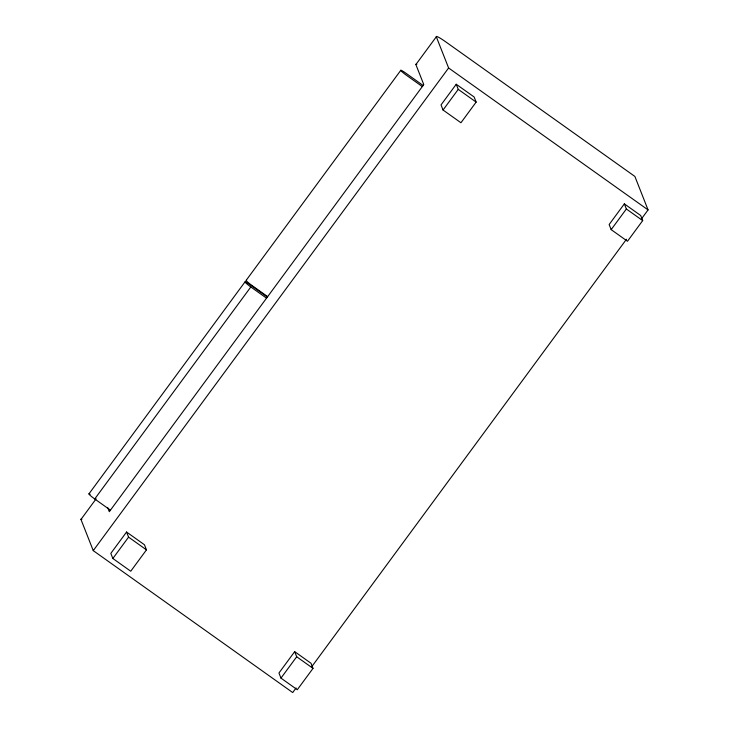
<?xml version="1.0" encoding="UTF-8"?>
<svg xmlns="http://www.w3.org/2000/svg" width="729" height="729" viewBox="0 0 729 729"><rect width="100%" height="100%" fill="white"/><g stroke="black" fill="none" stroke-linecap="round" stroke-linejoin="round"><path stroke-width="1.09" d="M88.974 493.825L245.062 281.822M246.183 280.31L400.85 70.239M110.444 510.154L94.724 498.973L250.822 286.971A6.661 0.674 36.4 0 1 244.999 281.995A6.661 0.674 36.4 0 1 249.901 284.647L267.525 297.177M296.083 687.966L292.712 692.55L93.248 550.632L80.965 519.431L96.128 498.827M107.637 507.493L109.295 511.712L423.777 84.591L415.876 64.544L436.316 36.778A12.967 1.312 36.4 0 1 445.866 41.945L634.886 176.445L648.063 209.906L641.32 219.065M93.248 550.632L448.608 67.979L436.316 36.778M126.564 532.024L110.835 553.375L112.849 558.487L130.746 571.226L146.465 549.866L144.451 544.754L126.564 532.024L128.577 537.136L146.465 549.866M456.236 84.254L441.036 104.903L443.05 110.015L460.947 122.745L476.146 102.096L474.132 96.984L456.236 84.254L458.249 89.366L476.146 102.096M112.849 558.487L128.577 537.136M443.05 110.015L458.249 89.366M294.68 651.644L278.952 673.004L280.966 678.116L297.295 689.725L313.014 668.375L311.001 663.262L294.68 651.644L296.694 656.756L313.014 668.375M624.352 203.874L609.152 224.523L611.166 229.635L627.496 241.253L642.696 220.605L640.682 215.492L624.352 203.874L626.366 208.986L642.696 220.605M280.966 678.116L296.694 656.756M611.166 229.635L626.366 208.986M311.593 666.907L626.484 239.212M448.608 67.979L648.063 209.906M423.303 85.603L405.688 73.064A6.661 0.674 36.4 0 0 400.777 70.412A6.661 0.674 36.4 0 0 406.6 75.388L422.319 86.569M267.652 296.639L251.933 285.449A6.661 0.674 36.4 0 1 246.612 280.41M250.822 286.971L266.541 298.152M94.724 498.973A6.661 0.674 36.4 0 1 89.494 494.736A6.661 0.674 36.4 0 1 90.159 494.289M80.965 519.431A12.967 1.312 36.4 0 1 81.912 519.294M415.876 64.544A12.967 1.312 36.4 0 1 416.833 64.407"/></g></svg>
